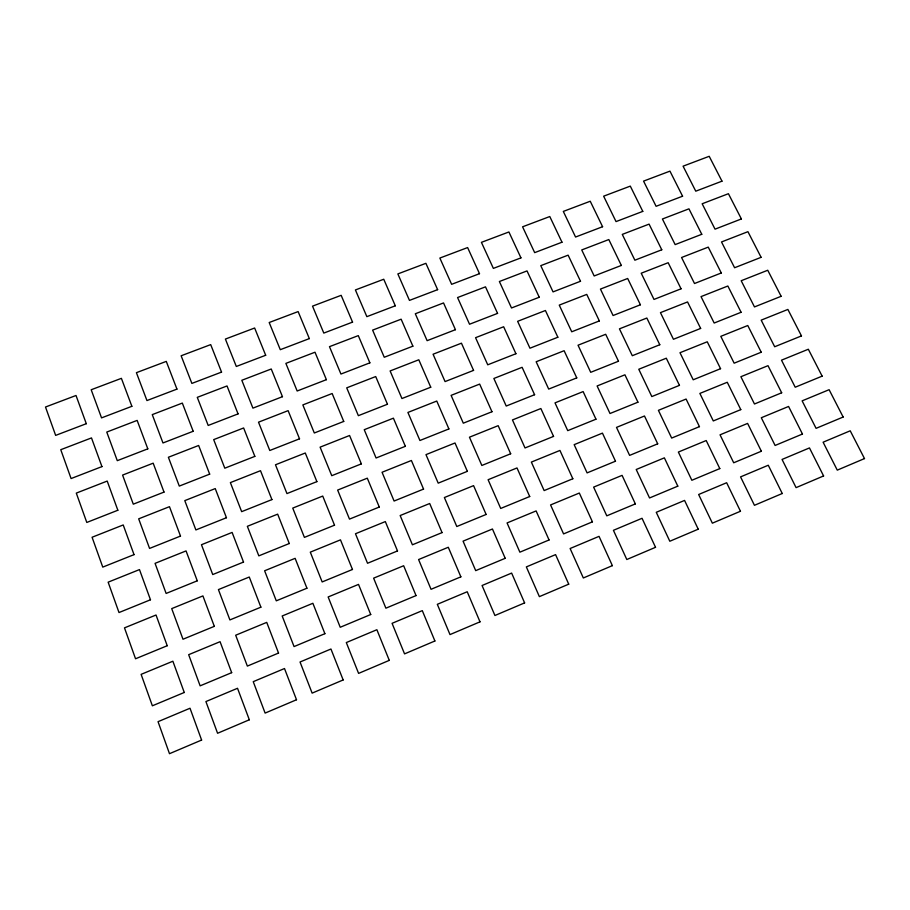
<?xml version="1.0" encoding="UTF-8"?>
<svg xmlns="http://www.w3.org/2000/svg" width="910" height="910" viewBox="0 0 910 910"><rect width="100%" height="100%" fill="white"/><g stroke="black" fill="none" stroke-linecap="round" stroke-linejoin="round"><path stroke-width="1.36" d="M201.611 740.058L169.487 753.696L158.044 721.676L190.019 708.242L201.611 740.058M249.329 719.787L217.581 733.267L205.91 701.564L237.521 688.279L249.329 719.787M296.512 699.756L265.117 713.087L253.242 681.67L284.5 668.532L296.512 699.756M343.161 679.952L312.13 693.124L300.038 662.002L330.944 649.012L343.161 679.952M389.287 660.364L358.597 673.389L346.312 642.562L376.876 629.72L389.287 660.364M434.9 640.993L404.552 653.88L392.073 623.327L422.297 610.633L434.9 640.993M480.002 621.837L449.995 634.588L437.323 604.32L467.217 591.75L480.002 621.837M524.615 602.898L494.926 615.501L482.072 585.505L511.636 573.084L524.615 602.898M568.727 584.163L539.38 596.63L526.344 566.907L555.578 554.622L568.727 584.163M612.373 565.645L583.333 577.975L570.115 548.514L599.042 536.354L612.373 565.645M655.53 547.308L626.808 559.514L613.431 530.314L642.039 518.29L655.53 547.308M698.232 529.188L669.817 541.245L656.269 512.307L684.57 500.42L698.232 529.188M740.467 511.249L712.359 523.182L698.641 494.505L726.646 482.732L740.467 511.249M782.247 493.504L754.447 505.312L740.569 476.885L768.279 465.237L782.247 493.504M823.595 475.953L796.079 487.635L782.054 459.448L809.468 447.925L823.595 475.953M864.5 458.583L837.28 470.14L823.106 442.203L850.224 430.805L864.5 458.583M184.264 692.476L152.368 705.807L141.118 674.356L172.877 661.217L184.264 692.476M231.675 672.661L200.132 685.844L188.666 654.688L220.072 641.687L231.675 672.661M278.54 653.062L247.361 666.097L235.679 635.226L266.732 622.383L278.54 653.062M324.893 633.69L294.055 646.578L282.18 615.99L312.881 603.284L324.893 633.69M370.723 614.523L340.226 627.274L328.146 596.971L358.517 584.402L370.723 614.523M416.041 595.584L385.885 608.187L373.623 578.157L403.653 565.736L416.041 595.584M460.87 576.838L431.044 589.305L418.589 559.548L448.289 547.263L460.87 576.838M505.209 558.308L475.702 570.638L463.065 541.154L492.447 528.994L505.209 558.308M549.06 539.971L519.872 552.177L507.063 522.943L536.126 510.92L549.06 539.971M592.433 521.839L563.574 533.908L550.573 504.936L579.329 493.038L592.433 521.839M635.351 503.901L606.788 515.833L593.627 487.123L622.076 475.361L635.351 503.901M677.802 486.156L649.547 497.963L636.215 469.503L664.368 457.855L677.802 486.156M719.799 468.593L691.85 480.275L678.36 452.065L706.206 440.542L719.799 468.593M761.351 451.224L733.699 462.78L720.049 434.821L747.599 423.412L761.351 451.224M802.461 434.036L775.104 445.468L761.306 417.747L788.572 406.463L802.461 434.036M843.149 417.03L816.077 428.348L802.131 400.855L829.112 389.696L843.149 417.03M167.224 645.725L135.544 658.772L124.488 627.866L156.031 615.012L167.224 645.725M214.316 626.342L182.99 639.241L171.717 608.619L202.919 595.913L214.316 626.342M260.886 607.175L229.9 619.926L218.423 589.589L249.272 577.02L260.886 607.175M306.932 588.224L276.287 600.827L264.617 570.775L295.124 558.342L306.932 588.224M352.466 569.478L322.163 581.945L310.299 552.154L340.476 539.857L352.466 569.478M397.511 550.937L367.538 563.267L355.48 533.749L385.328 521.589L397.511 550.937M442.055 532.6L412.412 544.794L400.161 515.538L429.691 503.514L442.055 532.6M486.122 514.457L456.797 526.526L444.376 497.531L473.575 485.633L486.122 514.457M529.711 496.519L500.705 508.451L488.101 479.718L516.994 467.945L529.711 496.519M572.834 478.762L544.135 490.581L531.36 462.087L559.946 450.439L572.834 478.762M615.49 461.199L587.098 472.893L574.164 444.649L602.443 433.126L615.49 461.199M657.702 443.83L629.618 455.387L616.502 427.393L644.485 415.995L657.702 443.83M699.46 426.642L671.671 438.074L658.408 410.33L686.094 399.046L699.46 426.642M740.785 409.625L713.292 420.943L699.87 393.427L727.261 382.268L740.785 409.625M781.679 392.79L754.47 403.995L740.888 376.717L768.006 365.672L781.679 392.79M822.139 376.137L795.215 387.228L781.497 360.178L808.33 349.235L822.139 376.137M150.48 599.781L119.005 612.544L108.142 582.173L139.48 569.592L150.48 599.781M197.265 580.819L166.132 593.445L155.064 563.347L186.049 550.914L197.265 580.819M243.527 562.073L212.735 574.551L201.463 544.726L232.107 532.43L243.527 562.073M289.278 543.52L258.827 555.862L247.349 526.31L277.664 514.15L289.278 543.52M334.527 525.184L304.406 537.389L292.747 508.099L322.732 496.064L334.527 525.184M379.288 507.041L349.497 519.11L337.644 490.08L367.299 478.182L379.288 507.041M423.56 489.091L394.098 501.035L382.052 472.267L411.4 460.494L423.56 489.091M467.353 471.334L438.21 483.153L425.982 454.636L455.011 442.988L467.353 471.334M510.681 453.772L481.845 465.465L469.458 437.198L498.168 425.675L510.681 453.772M553.553 436.402L525.024 447.959L512.455 419.942L540.87 408.533L553.553 436.402M595.97 419.203L567.738 430.646L555.009 402.868L583.128 391.584L595.97 419.203M637.933 402.197L610.007 413.515L597.108 385.976L624.931 374.806L637.933 402.197M679.463 385.362L651.822 396.567L638.774 369.255L666.302 358.21L679.463 385.362M720.561 368.698L693.204 379.788L679.997 352.716L707.252 341.785L720.561 368.698M761.226 352.215L734.154 363.181L720.8 336.347L747.77 325.518L761.226 352.215M801.471 335.904L774.683 346.755L761.181 320.138L787.878 309.434L801.471 335.904M134.032 554.634L102.762 567.112L92.081 537.253L123.214 524.956L134.032 554.634M180.499 536.081L149.57 548.423L138.684 518.837L169.476 506.677L180.499 536.081M226.454 517.733L195.877 529.938L184.787 500.625L215.238 488.59L226.454 517.733M271.919 499.59L241.662 511.659L230.378 482.607L260.499 470.697L271.919 499.59M316.885 481.629L286.957 493.584L275.48 464.783L305.282 453.009L316.885 481.629M361.361 463.873L331.763 475.691L320.104 447.151L349.576 435.503L361.361 463.873M405.36 446.31L376.08 458.003L364.239 429.702L393.404 418.179L405.36 446.31M448.903 428.928L419.931 440.497L407.908 412.446L436.766 401.048L448.903 428.928M491.969 411.741L463.304 423.184L451.11 395.372L479.661 384.088L491.969 411.741M534.591 394.724L506.222 406.042L493.868 378.48L522.112 367.31L534.591 394.724M576.758 377.889L548.696 389.093L536.161 361.759L564.12 350.714L576.758 377.889M618.481 361.224L590.715 372.315L578.032 345.22L605.696 334.288L618.481 361.224M659.784 344.742L632.302 355.719L619.448 328.851L646.839 318.034L659.784 344.742M700.643 328.43L673.445 339.282L660.455 312.642L687.551 301.938L700.643 328.43M741.093 312.278L714.179 323.027L701.03 296.614L727.852 286.013L741.093 312.278M781.133 296.296L754.481 306.932L741.195 280.735L767.744 270.247L781.133 296.296M117.845 510.248L86.791 522.454L76.292 493.106L107.209 481.072L117.845 510.248M164.016 492.094L133.292 504.174L122.588 475.088L153.176 463.179L164.016 492.094M209.675 474.144L179.293 486.088L168.384 457.264L198.642 445.479L209.675 474.144M254.845 456.376L224.793 468.195L213.691 439.621L243.63 427.973L254.845 456.376M299.526 438.813L269.792 450.495L258.508 422.183L288.117 410.649L299.526 438.813M343.741 421.432L314.314 432.989L302.848 404.916L332.15 393.518L343.741 421.432M387.467 404.233L358.369 415.677L346.721 387.842L375.705 376.558L387.467 404.233M430.748 387.216L401.947 398.534L390.117 370.95L418.805 359.78L430.748 387.216M473.564 370.381L445.07 381.586L433.069 354.229L461.45 343.184L473.564 370.381M515.924 353.728L487.737 364.808L475.566 337.69L503.651 326.758L515.924 353.728M557.853 337.235L529.95 348.212L517.631 321.321L545.42 310.503L557.853 337.235M599.349 320.923L571.73 331.786L559.252 305.112L586.757 294.408L599.349 320.923M640.413 304.782L613.078 315.52L600.441 289.084L627.672 278.483L640.413 304.782M681.055 288.8L654.006 299.435L641.22 273.216L668.167 262.717L681.055 288.8M721.289 272.977L694.512 283.51L681.567 257.507L708.253 247.122L721.289 272.977M761.101 257.325L734.597 267.745L721.516 241.958L747.929 231.675L761.101 257.325M101.943 466.602L71.082 478.558L60.765 449.699L91.489 437.915L101.943 466.602M147.807 448.846L117.288 460.665L106.766 432.068L137.148 420.409L147.807 448.846M193.182 431.272L162.981 442.965L152.266 414.619L182.33 403.084L193.182 431.272M238.056 413.891L208.197 425.459L197.277 397.351L227.022 385.954L238.056 413.891M282.464 396.692L252.912 408.135L241.821 380.278L271.248 368.994L282.464 396.692M326.394 379.675L297.161 391.004L285.876 363.386L314.997 352.215L326.394 379.675M369.87 362.84L340.943 374.044L329.477 346.664L358.29 335.619L369.87 362.84M412.878 346.175L384.259 357.266L372.622 330.125L401.139 319.194L412.878 346.175M455.444 329.693L427.12 340.67L415.313 313.757L443.534 302.939L455.444 329.693M497.565 313.381L469.537 324.233L457.571 297.547L485.496 286.843L497.565 313.381M539.255 297.24L511.511 307.978L499.385 281.52L527.026 270.918L539.255 297.24M580.512 281.258L553.053 291.894L540.767 265.652L568.124 255.164L580.512 281.258M621.348 265.436L594.173 275.969L581.729 249.943L608.813 239.557L621.348 265.436M661.775 249.784L634.873 260.203L622.281 234.393L649.08 224.122L661.775 249.784M701.781 234.291L675.152 244.608L662.412 219.003L688.95 208.834L701.781 234.291M741.388 218.946L715.033 229.161L702.156 203.772L728.421 193.705L741.388 218.946M86.302 423.696L55.647 435.389L45.5 407.02L76.019 395.486L86.302 423.696M131.87 406.315L101.545 417.883L91.193 389.753L121.394 378.344L131.87 406.315M176.95 389.116L146.954 400.559L136.409 372.679L166.28 361.395L176.95 389.116M221.551 372.099L191.874 383.417L181.136 355.776L210.699 344.617L221.551 372.099M265.686 355.264L236.316 366.468L225.396 339.066L254.641 328.01L265.686 355.264M309.343 338.6L280.291 349.69L269.189 322.515L298.127 311.584L309.343 338.6M352.557 322.117L323.801 333.083L312.528 306.147L341.159 295.329L352.557 322.117M395.315 305.805L366.855 316.657L355.412 289.949L383.747 279.245L395.315 305.805M437.63 289.664L409.466 300.402L397.852 273.921L425.903 263.32L437.63 289.664M479.502 273.683L451.633 284.318L439.86 258.053L467.615 247.565L479.502 273.683M520.952 257.871L493.368 268.393L481.424 242.344L508.906 231.97L520.952 257.871M561.982 242.219L534.67 252.639L522.579 226.806L549.788 216.535L561.982 242.219M602.591 226.726L575.564 237.032L563.313 211.416L590.249 201.246L602.591 226.726M642.79 211.382L616.036 221.596L603.637 196.185L630.3 186.118L642.79 211.382M682.58 196.207L656.099 206.308L643.563 181.113L669.953 171.137L682.58 196.207M721.983 181.17L695.763 191.18L683.08 166.177L709.208 156.304L721.983 181.17"/></g></svg>
